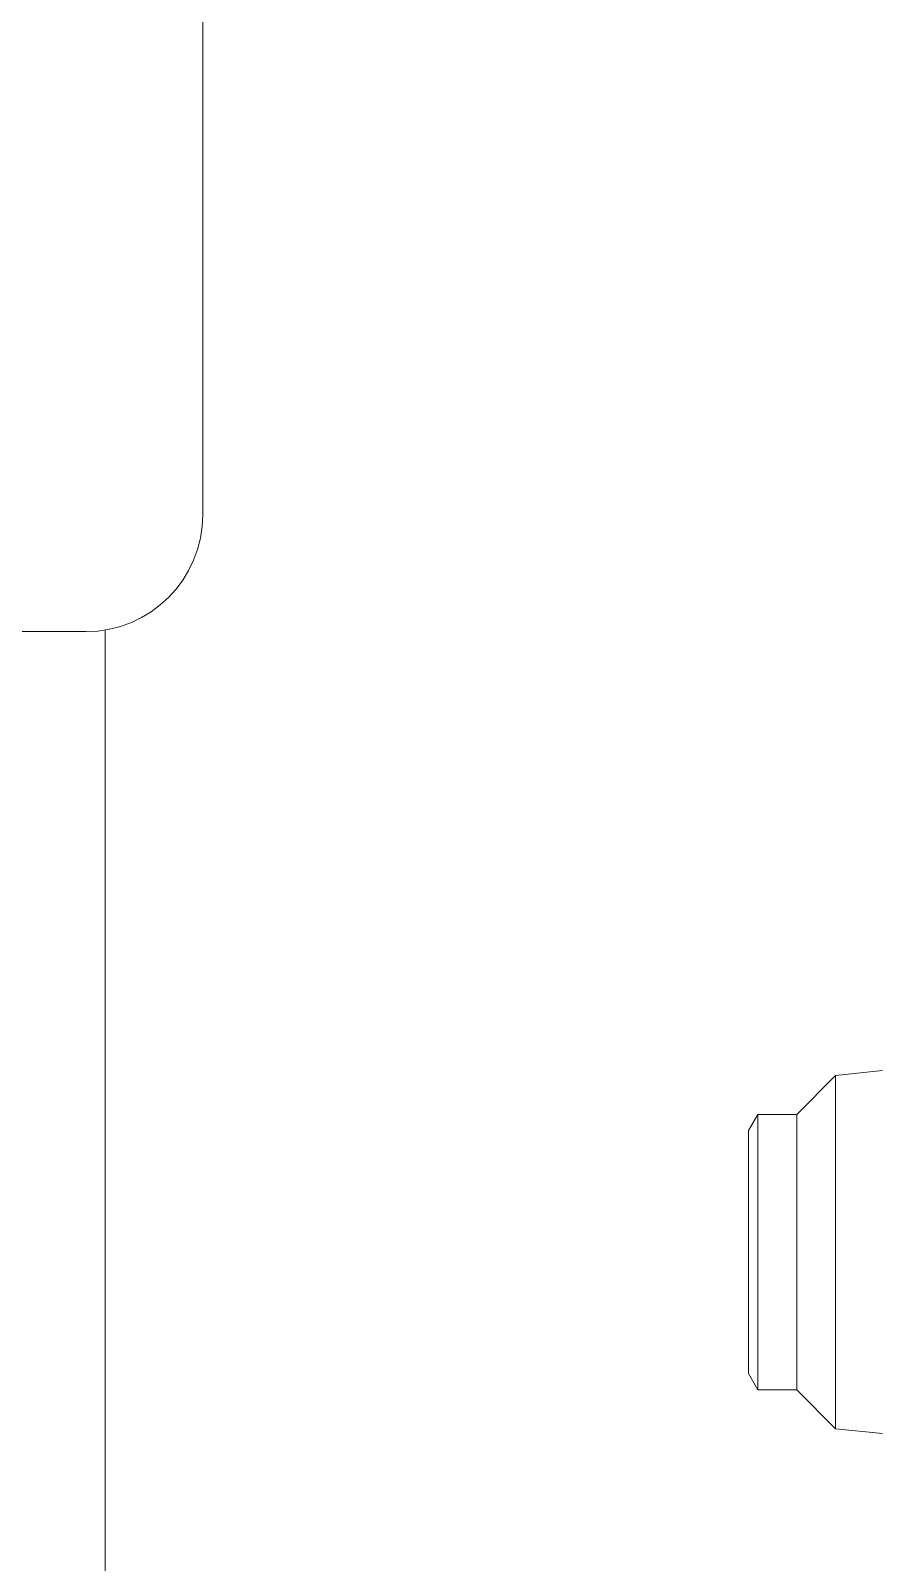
# Model space of a CAD drawing. Extents: x -965262 to 1142518, y -357520 to 71675.
# Drawn here: x -852012.8 to -851881.7, y -92212.1 to -91976.3 of the extents above; entities that cross this region are included whole.
import ezdxf

# ---------------------------------------------------------------- set-up
doc = ezdxf.new("R2010")
doc.units = 0
doc.header["$LTSCALE"] = 10
doc.layers.get('0').update_dxf_attribs({"linetype": 'CONTINUOUS', "lineweight": 30})
doc.layers.add('Оборудование', color=7, linetype='CONTINUOUS', lineweight=30)

msp = doc.modelspace()

# ---------------------------------------------------------------- hatches: boundary and pattern name
at = {"lineweight": 30, "true_color": 0x1b8828}
h = msp.add_hatch(color=106, dxfattribs=at)
h.dxf.hatch_style = 1
h.paths.add_polyline_path([(-851459.79, -90277.67), (-853359.79, -90277.67), (-853359.79, -94944.84), (-851459.79, -94944.84)])
h.paths.add_polyline_path([(-851559.79, -94844.84), (-853259.79, -94844.84), (-853259.79, -90344.85), (-851559.79, -90344.85)], flags=16)

# ---------------------------------------------------------------- linework, layer by layer
at = {"layer": 'Оборудование', "color": 7, "lineweight": 0}
for p, q in [((-851986.29, -91456.84, -2902.58), (-851986.29, -92050.84, -2902.58)), ((-852004.29, -92068.84, -2902.58), (-852022.29, -92068.84, -2902.58)), ((-852001.29, -92491.34, -2902.58), (-852001.29, -92068.59, -2902.58)), ((-851894.85, -92143.14, -2902.58), (-851888.87, -92137.16, -2902.58)), ((-851888.87, -92137.16, -2902.58), (-851881.66, -92136.4, -2902.58)), ((-851888.87, -92137.16, -2902.58), (-851888.87, -92145.12, -2902.58)), ((-851902.29, -92145.64, -2902.58), (-851900.85, -92143.14, -2902.58)), ((-851900.85, -92143.14, -2902.58), (-851900.85, -92149.35, -2902.58)), ((-851894.85, -92143.14, -2902.58), (-851900.85, -92143.14, -2902.58)), ((-851894.85, -92143.14, -2902.58), (-851894.85, -92149.35, -2902.58)), ((-851888.87, -92145.12, -2902.58), (-851888.87, -92191.52, -2902.58)), ((-851902.29, -92145.64, -2902.58), (-851902.29, -92151.11, -2902.58)), ((-851900.85, -92149.35, -2902.58), (-851900.85, -92185.54, -2902.58)), ((-851894.85, -92149.35, -2902.58), (-851894.85, -92185.54, -2902.58)), ((-851902.29, -92151.11, -2902.58), (-851902.29, -92183.04, -2902.58)), ((-851902.29, -92183.04, -2902.58), (-851900.85, -92185.54, -2902.58)), ((-851894.85, -92185.54, -2902.58), (-851900.85, -92185.54, -2902.58)), ((-851894.85, -92185.54, -2902.58), (-851888.87, -92191.52, -2902.58)), ((-851888.87, -92191.52, -2902.58), (-851881.66, -92192.27, -2902.58))]:
    msp.add_line(p, q, dxfattribs=at)
msp.add_arc((-852004.29, -92050.84, -2902.58), 18, 270, 0, dxfattribs=at)

doc.saveas('drawing.dxf')
